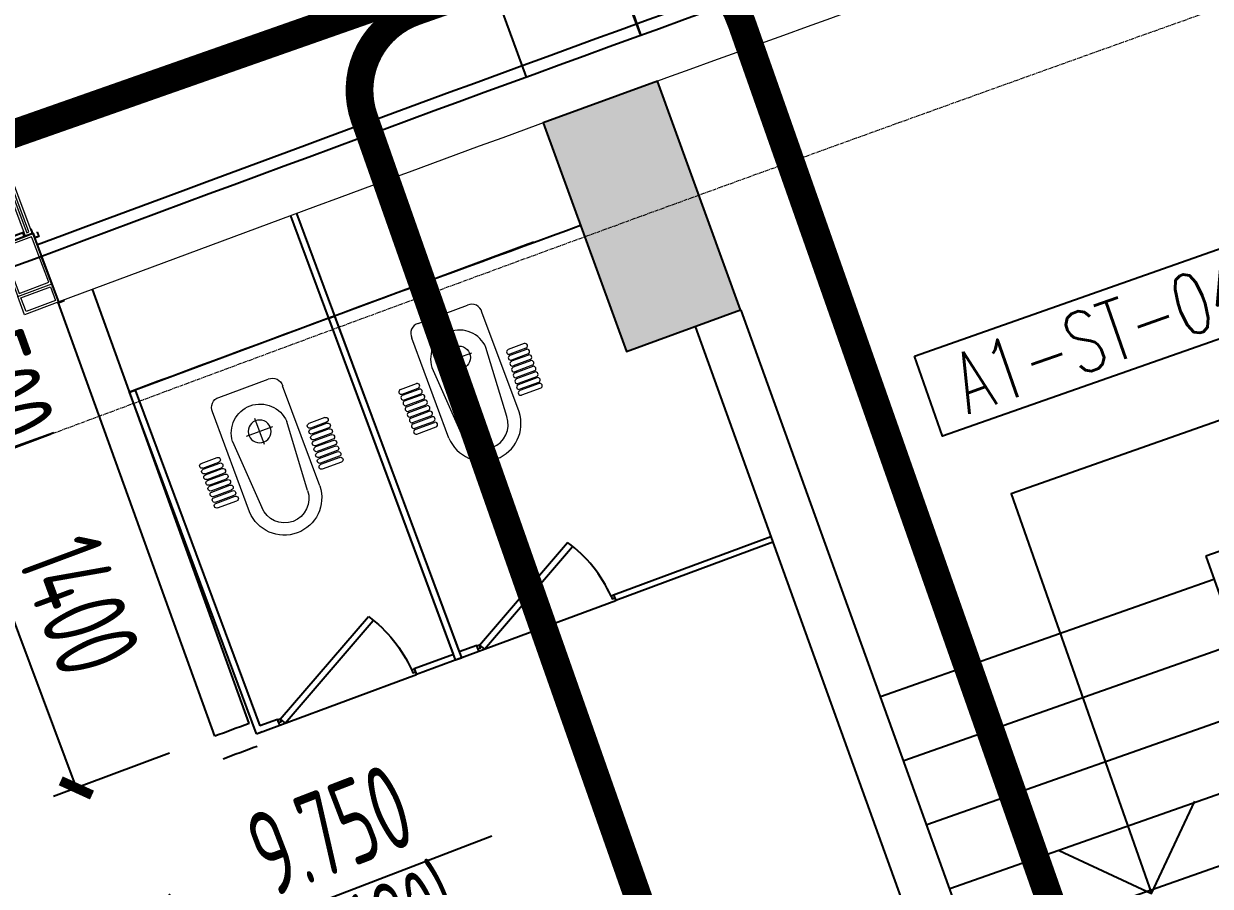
# Model space of a CAD drawing. Header units: millimetres. Extents: x 0 to 12110233, y -6694180 to 0.
# Drawn here: x 11667612 to 11672494, y -6399431 to -6395881 of the extents above; entities that cross this region are included whole.
import ezdxf
from ezdxf.enums import TextEntityAlignment as Align

# ---------------------------------------------------------------- set-up
doc = ezdxf.new("R2010")
doc.units = ezdxf.units.MM
doc.header["$LTSCALE"] = 10
for name, pattern in [('A1-RG-AXIS-3~4F$0$CENTER', [50.8, 31.75, -6.35, 6.35, -6.35]), ('A1-RI-F3$0$B1-WC-B1$0$AUDIT_I_130807214254-2', [0]), ('A1-RI-F3$0$DASHED', [0.75, 0.5, -0.25])]:
    doc.linetypes.add(name, pattern=pattern)
for name, color, linetype in [('A1-RD-3F$0$A-louban', 5, 'Continuous'), ('A1-RD-3F$0$外保温', 41, 'Continuous'), ('A1-RG-AXIS-3~4F$0$A-COLU-HATH', 8, 'Continuous'), ('A1-RG-AXIS-3~4F$0$A-COLUMN', 7, 'Continuous'), ('A1-RG-AXIS-3~4F$0$A2-RG-AXIS-150$0$A-DIMS-100', 1, 'Continuous'), ('A1-RI-F3$0$$1$A-SYMB-NUMB-T', 4, 'Continuous'), ('A1-RI-F3$0$$3$A-SYMB', 4, 'Continuous'), ('A1-RI-F3$0$A-DIMS-1：100', 1, 'Continuous'), ('A1-RI-F3$0$A-FIXT', 55, 'Continuous'), ('A1-RI-F3$0$A-SYMB', 4, 'Continuous'), ('A1-RI-F3$0$A-TEXT1', 4, 'Continuous'), ('A1-RI-F3$0$A-WALL', 7, 'Continuous'), ('A1-RI-F3$0$A1-RI-BF$0$A-STRS', 50, 'Continuous'), ('A1-RI-F3$0$A1-RI-BF$0$A-STRS-HRAL', 3, 'Continuous'), ('A1-RI-F3$0$A1-RI-BF$0$A-SYMB-STRS', 1, 'Continuous'), ('A1-RI-F3$0$B1-WC-B1$0$B1-WC-FIXT', 55, 'A1-RI-F3$0$B1-WC-B1$0$AUDIT_I_130807214254-2')]:
    doc.layers.add(name, color=color, linetype=linetype)
for name, color, linetype, lineweight in [('A1-RD-3F$0$A-WALL', 7, 'Continuous', 9), ('A1-RD-3F$0$A-WIND-1', 140, 'Continuous', 9), ('A1-RD-3F$0$A-WIND-SILL', 2, 'Continuous', 9), ('A1-RG-AXIS-3~4F$0$A-GRID', 1, 'A1-RG-AXIS-3~4F$0$CENTER', 9)]:
    doc.layers.add(name, color=color, linetype=linetype, lineweight=lineweight)
doc.styles.add('A1-RG-AXIS-3~4F$0$A2-RG-AXIS-150$0$XD2008', font='romans.shx', dxfattribs={"width": 0.7})
doc.styles.add('A1-RI-F3$0$$1$ECADI-TXT', font='simplex.shx', dxfattribs={"bigfont": 'hztxt.shx'})
doc.styles.add('A1-RI-F3$0$ECADI', font='gbeitc.shx', dxfattribs={"width": 0.7, "bigfont": 'gbcbig.shx'})
doc.styles.add('A1-RI-F3$0$XD2008', font='xd-hzs.shx', dxfattribs={"width": 0.7, "bigfont": 'xd-hztxt.shx'})
doc.dimstyles.new('A1-RG-AXIS-3~4F$0$A2-RG-AXIS-150$0$XD100', dxfattribs={"dimscale": 100, "dimtxt": 5.5, "dimasz": 1.5, "dimexe": 1, "dimexo": 2, "dimgap": 0.5, "dimtad": 1, "dimdec": 0, "dimdsep": 46, "dimtxsty": 'A1-RG-AXIS-3~4F$0$A2-RG-AXIS-150$0$XD2008', "dimblk": 'A1-RG-AXIS-3~4F$0$A2-RG-AXIS-150$0$_ArchTick', "dimcen": 2.5, "dimclrt": 4, "dimaunit": 1, "dimadec": 3, "dimazin": 0, "dimtfac": 1, "dimtdec": 0, "dimtix": 1, "dimtmove": 0, "dimatfit": 3, "dimfxl": 0, "dimtolj": 1, "dimtzin": 0, "dimarcsym": 0})
doc.dimstyles.new('A1-RI-F3$0$XD100$0', dxfattribs={"dimscale": 100, "dimtxt": 3.5, "dimasz": 2, "dimexe": 1, "dimexo": 2, "dimgap": 1, "dimtad": 1, "dimdec": 0, "dimdsep": 46, "dimtxsty": 'A1-RI-F3$0$XD2008', "dimblk1": 'A1-RI-F3$0$_ArchTick', "dimblk2": 'A1-RI-F3$0$_ArchTick', "dimsah": 1, "dimcen": 2.5, "dimclrd": 1, "dimclre": 1, "dimclrt": 4, "dimaunit": 1, "dimadec": 0, "dimazin": 0, "dimtfac": 1, "dimtdec": 0, "dimtix": 1, "dimtmove": 2, "dimatfit": 3, "dimfxl": 0, "dimtolj": 1, "dimtzin": 0, "dimarcsym": 0})

# ---------------------------------------------------------------- blocks, each defined once
blk = doc.blocks.new('A1-RD-3F$0$A$C1B714AB4')
at = {"layer": 'A1-RD-3F$0$A-WALL', "linetype": 'ByBlock'}
blk.add_lwpolyline([(1811.1, 792), (167.1, 792), (167.1, 782), (1801.1, 782), (1801.1, 318), (1811.1, 318)], close=True, dxfattribs=at)
at = {"layer": 'A1-RD-3F$0$A-WIND-1', "ltscale": 0.25}
blk.add_lwpolyline([(1821.1, 802), (157.1, 802), (157.1, 772), (1791.1, 772), (1791.1, 308), (1821.1, 308)], close=True, dxfattribs=at)
at = {"layer": 'A1-RD-3F$0$A-WIND-SILL', "color": 2, "linetype": 'ByBlock'}
for p, q in [((1827.1, 305), (1824.1, 305)), ((1841.1, 305), (1844.1, 305)), ((1824.1, 285), (1844.1, 285)), ((0, 0), (0, 5)), ((1848.1, 0), (1848.1, 5))]:
    blk.add_line(p, q, dxfattribs=at)
for points in [[(24.1, 725), (104.1, 725), (104.1, 805), (24.1, 805)], [(34.1, 735), (94.1, 735), (94.1, 795), (34.1, 795)], [(154.1, 805), (174.1, 805), (174.1, 802), (157.1, 802), (157.1, 772), (174.1, 772), (174.1, 769), (154.1, 769)], [(154.1, 745), (154.1, 725), (104.1, 725), (104.1, 745)], [(151.1, 742), (151.1, 728), (107.1, 728), (107.1, 742)], [(154.1, 769), (174.1, 769), (174.1, 725), (154.1, 725)], [(157.1, 766), (171.1, 766), (171.1, 728), (157.1, 728)], [(174.1, 725), (154.1, 725), (104.1, 725), (24.1, 725), (24.1, 305), (24.1, 305), (24.1, 285), (24.1, 85), (174.1, 85)], [(164.1, 715), (154.1, 715), (104.1, 715), (34.1, 715), (34.1, 305), (34.1, 285), (34.1, 95), (164.1, 95)], [(4.1, 285), (4.1, 305), (7.1, 305), (7.1, 288), (21.1, 288), (21.1, 305), (24.1, 305), (24.1, 285)], [(1788.1, 305), (1788.1, 325), (1674.1, 325), (1674.1, 305)], [(1824.1, 285), (1824.1, 285), (1824.1, 305), (1674.1, 305), (1674.1, 85), (1824.1, 85)], [(1785.1, 308), (1785.1, 322), (1677.1, 322), (1677.1, 308)], [(1824.1, 305), (1824.1, 325), (1821.1, 325), (1821.1, 308), (1791.1, 308), (1791.1, 325), (1788.1, 325), (1788.1, 305)], [(24.1, 5), (174.1, 5), (174.1, 85), (24.1, 85)], [(34.1, 15), (164.1, 15), (164.1, 75), (34.1, 75)], [(1824.1, 5), (1674.1, 5), (1674.1, 85), (1824.1, 85)], [(1814.1, 15), (1684.1, 15), (1684.1, 75), (1814.1, 75)]]:
    blk.add_lwpolyline(points, close=True, dxfattribs=at)
for points in [[(1814.1, 285), (1814.1, 295), (1684.1, 295), (1684.1, 95), (1814.1, 95), (1814.1, 285)], [(1824.1, 305), (1824.1, 285)], [(1841.1, 305), (1841.1, 288), (1827.1, 288), (1827.1, 305)], [(1844.1, 305), (1844.1, 285)], [(24.1, 5), (0, 5)], [(29.6, 5), (29.6, 0.1), (0, 0)], [(1818.5, 5), (1818.5, 0.1), (1848.1, 0)], [(1824.1, 5), (1848.1, 5)]]:
    blk.add_lwpolyline(points, dxfattribs=at)
blk = doc.blocks.new('A1-RD-3F')
at = {"linetype": 'ByBlock'}
for q in [(11667650.4, -6396744.6), (11667685.7, -6396838.2)]:
    blk.add_line((11667756.2, -6397025.4), q, dxfattribs=at)
at = {"layer": 'A1-RD-3F$0$A-louban'}
blk.add_lwpolyline([(11678467.4, -6407718.7), (11677504.8, -6404983.1), (11677693.2, -6404916.9), (11675012.6, -6397286.1), (11674624.5, -6396784.7), (11674435.7, -6396850.4), (11674130.8, -6395982.5), (11674508, -6395850), (11674047.5, -6394539, 0.005526), (11667450.7, -6396925.8), (11667326.1, -6396598.7, 0.002552), (11666111.5, -6397056.2), (11666235.8, -6397383.3, 0.003683), (11661852, -6399082.3)], format="xyb", dxfattribs=at)
at = {"layer": 'A1-RD-3F$0$A-WALL', "linetype": 'ByBlock'}
for radius, start, end in [(317391, 109.257348, 110.478508), (317191, 109.293412, 110.478406)]:
    blk.add_arc((11778726.8, -6694171.2), radius, start, end, dxfattribs=at)
at = {"layer": 'A1-RD-3F$0$外保温'}
blk.add_arc((11778726.8, -6694171.2), 317441, 109.248339, 110.478406, dxfattribs=at)
at = {"layer": 'A1-RD-3F$0$A-WIND-SILL', "linetype": 'ByBlock', "rotation": 20.64060790075575}
blk.add_blockref('A1-RD-3F$0$A$C1B714AB4', (11666051, -6397673.1), dxfattribs=at)
blk = doc.blocks.new('A1-RI-F3$0$_ArchTick')
at = {"color": 0, "linetype": 'ByBlock', "const_width": 0.4}
blk.add_lwpolyline([(-0.5, -0.5), (0.5, 0.5)], dxfattribs=at)
blk = doc.blocks.new('*D88')
at = {"layer": 'A1-RI-F3$0$A-DIMS-1：100', "color": 1, "linetype": 'ByBlock', "lineweight": -2}
for p, q in [((11667721.3, -6397571.9), (11667245.1, -6397749.7)), ((11667828.7, -6399026.2), (11667338.8, -6397714.7)), ((11668211.2, -6398883.4), (11667735, -6399061.2))]:
    blk.add_line(p, q, dxfattribs=at)
at = {"layer": 'A1-RI-F3$0$A-DIMS-1：100', "color": 1, "linetype": 'ByBlock', "lineweight": -2, "xscale": 100, "yscale": 100, "zscale": 100}
for p, rotation in [((11667338.8, -6397714.7), 110.4831164398264), ((11667828.7, -6399026.2), 290.4831164398265)]:
    blk.add_blockref('A1-RI-F3$0$_ArchTick', p, dxfattribs=dict(at, rotation=rotation))
at = {"layer": 'A1-RI-F3$0$A-DIMS-1：100', "color": 4, "linetype": 'ByBlock', "insert": (11667841.4, -6398274.3), "char_height": 350, "attachment_point": 5, "rotation": 290.4831, "style": 'A1-RI-F3$0$XD2008'}
blk.add_mtext('\\A1;1400', dxfattribs=at)
blk = doc.blocks.new('*D45')
at = {"layer": 'A1-RI-F3$0$A-DIMS-1：100', "color": 1, "linetype": 'ByBlock', "lineweight": -2}
for p, q in [((11667565.9, -6397094), (11667072.9, -6397271.8)), ((11667167, -6397237.9), (11667133, -6397143.8)), ((11667336.5, -6397708), (11667167, -6397237.9)), ((11667735.4, -6397564.2), (11667242.5, -6397742)), ((11667336.5, -6397708), (11667370.4, -6397802.1))]:
    blk.add_line(p, q, dxfattribs=at)
at = {"layer": 'A1-RI-F3$0$A-DIMS-1：100', "color": 1, "linetype": 'ByBlock', "lineweight": -2, "xscale": 100, "yscale": 100, "zscale": 100}
for p, rotation in [((11667167, -6397237.9), 289.8307172949164), ((11667336.5, -6397708), 109.8307172949163)]:
    blk.add_blockref('A1-RI-F3$0$_ArchTick', p, dxfattribs=dict(at, rotation=rotation))
at = {"layer": 'A1-RI-F3$0$A-DIMS-1：100', "color": 4, "linetype": 'ByBlock', "insert": (11667510.4, -6397379.7), "char_height": 350, "attachment_point": 5, "rotation": 289.8307, "style": 'A1-RI-F3$0$XD2008'}
blk.add_mtext('\\A1;500', dxfattribs=at)
blk = doc.blocks.new('A1-RI-F3$0$$1$ECADI-TAG-CODE')
at = {"layer": 'A1-RI-F3$0$$1$A-SYMB-NUMB-T', "color": 1}
blk.add_lwpolyline([(0, 3.5), (15, 3.5), (15, 0), (0, 0)], close=True, dxfattribs=at)
at = {"layer": 'A1-RI-F3$0$$1$A-SYMB-NUMB-T', "style": 'A1-RI-F3$0$$1$ECADI-TXT', "width": 0.7}
blk.add_attdef('CODE', text='', height=2.5, dxfattribs=at).set_placement((7.5, 1.75), align=Align.MIDDLE_CENTER)
blk = doc.blocks.new('A1-RI-F3$0$st-04-3f')
at = {"layer": 'A1-RI-F3$0$A1-RI-BF$0$A-STRS', "linetype": 'Continuous', "ltscale": 0.5}
for points in [[(12275761, 7168174.3), (12274306.6, 7168162.5)], [(12275761, 7167894.3), (12274307.8, 7167882.5)], [(12275761, 7167614.3), (12274309.1, 7167602.5)], [(12275761, 7167334.3), (12274310.3, 7167322.5)], [(12275761, 7167054.3), (12274311.6, 7167042.5)]]:
    blk.add_lwpolyline(points, dxfattribs=at)
at = {"layer": 'A1-RI-F3$0$A1-RI-BF$0$A-STRS-HRAL', "ltscale": 50}
for p, q in [((12274006.4, 7168260), (12274306.4, 7168262.5)), ((12274306.4, 7168262.5), (12274328.4, 7164141.8))]:
    blk.add_line(p, q, dxfattribs=at)
at = {"layer": 'A1-RI-F3$0$A1-RI-BF$0$A-SYMB-STRS', "ltscale": 50}
for points in [[(12273307, 7164234.2), (12273271.3, 7168762.1), (12274971.5, 7168776.1), (12274988.1, 7167033.2)], [(12275285.2, 7167329.2), (12274988.1, 7167033.2), (12274691.8, 7167330.6)]]:
    blk.add_lwpolyline(points, dxfattribs=at)
blk = doc.blocks.new('*D372')
at = {"layer": 'A1-RI-F3$0$A-DIMS-1：100', "color": 1, "linetype": 'ByBlock', "lineweight": -2}
for p, q in [((11673535.3, -6394740.2), (11673325.2, -6394142.1)), ((11669975.8, -6395424.8), (11673358.4, -6394236.5)), ((11670152.8, -6395928.5), (11669942.7, -6395330.5))]:
    blk.add_line(p, q, dxfattribs=at)
at = {"layer": 'A1-RI-F3$0$A-DIMS-1：100', "color": 1, "linetype": 'ByBlock', "lineweight": -2, "xscale": 100, "yscale": 100, "zscale": 100}
for p, rotation in [((11673358.4, -6394236.5), 19.35703132826223), ((11669975.8, -6395424.8), 199.3570313282622)]:
    blk.add_blockref('A1-RI-F3$0$_ArchTick', p, dxfattribs=dict(at, rotation=rotation))
at = {"layer": 'A1-RI-F3$0$A-DIMS-1：100', "color": 4, "linetype": 'ByBlock', "insert": (11671576, -6394571.2), "char_height": 350, "attachment_point": 5, "rotation": 19.357, "style": 'A1-RI-F3$0$XD2008'}
blk.add_mtext('\\A1;3585', dxfattribs=at)
blk = doc.blocks.new('*D373')
at = {"layer": 'A1-RI-F3$0$A-DIMS-1：100', "color": 1, "linetype": 'ByBlock', "lineweight": -2}
for p, q in [((11670150.6, -6395929.3), (11669933.5, -6395333.8)), ((11669967.8, -6395427.8), (11670061.7, -6395393.5)), ((11669967.8, -6395427.8), (11669498, -6395599)), ((11669680.8, -6396100.5), (11669463.8, -6395505)), ((11669498, -6395599), (11669404.1, -6395633.2))]:
    blk.add_line(p, q, dxfattribs=at)
at = {"layer": 'A1-RI-F3$0$A-DIMS-1：100', "color": 1, "linetype": 'ByBlock', "lineweight": -2, "xscale": 100, "yscale": 100, "zscale": 100}
for p, rotation in [((11669967.8, -6395427.8), 200.0276379659618), ((11669498, -6395599), 20.02763796596176)]:
    blk.add_blockref('A1-RI-F3$0$_ArchTick', p, dxfattribs=dict(at, rotation=rotation))
at = {"layer": 'A1-RI-F3$0$A-DIMS-1：100', "color": 4, "linetype": 'ByBlock', "insert": (11669638.7, -6395255), "char_height": 350, "attachment_point": 5, "rotation": 20.0276, "style": 'A1-RI-F3$0$XD2008'}
blk.add_mtext('\\A1;500', dxfattribs=at)
blk = doc.blocks.new('A1-RG-AXIS-3~4F$0$A2-RG-AXIS-150$0$_ArchTick')
at = {"color": 0, "linetype": 'ByBlock', "const_width": 0.4}
blk.add_lwpolyline([(-0.5, -0.5), (0.5, 0.5)], dxfattribs=at)
blk = doc.blocks.new('*D711')
at = {"layer": 'A1-RG-AXIS-3~4F$0$A2-RG-AXIS-150$0$A-DIMS-100', "color": 0, "lineweight": -2, "ltscale": 3}
for p, q in [((11670910, -6387267.3), (11670915.9, -6387284)), ((11580897.2, -6435951), (11580908, -6435965))]:
    blk.add_line(p, q, dxfattribs=at)
blk.add_arc((11778731.9, -6694178.6), 325182.4, 109.357031, 127.456634, dxfattribs=at)
at = {"layer": 'A1-RG-AXIS-3~4F$0$A2-RG-AXIS-150$0$A-DIMS-100', "color": 0, "lineweight": -2, "ltscale": 3, "xscale": 150, "yscale": 150, "zscale": 150}
for p, rotation in [((11670949, -6387378.3), 19.35703132825471), ((11580968.8, -6436044.4), 217.4566338573137)]:
    blk.add_blockref('A1-RG-AXIS-3~4F$0$A2-RG-AXIS-150$0$_ArchTick', p, dxfattribs=dict(at, rotation=rotation))
at = {"layer": 'A1-RG-AXIS-3~4F$0$A2-RG-AXIS-150$0$A-DIMS-100', "color": 4, "ltscale": 3, "insert": (11623903.2, -6407910.6), "char_height": 375, "attachment_point": 5, "rotation": 28.4068, "style": 'A1-RG-AXIS-3~4F$0$A2-RG-AXIS-150$0$XD2008'}
blk.add_mtext('\\A1;18°5\'59"', dxfattribs=at)
blk = doc.blocks.new('A1-RG-AXIS-3~4F$0$colu')
at = {"layer": 'A1-RG-AXIS-3~4F$0$A-COLU-HATH', "linetype": 'ByBlock'}
h = blk.add_hatch(color=256, dxfattribs=at)
h.paths.add_polyline_path([(11645506.5, -6407137.9), (11645842, -6407864.2), (11645388.1, -6408073.9), (11645052.6, -6407347.6)])
h.paths.add_polyline_path([(11672567.5, -6404094.9), (11672841.4, -6404846.5), (11673311.2, -6404675.2), (11673037.2, -6403923.6)])
h.paths.add_polyline_path([(11669749.3, -6396288.4), (11670092.2, -6397229.1), (11670561.8, -6397057.7), (11670219.1, -6396117.2)])
h.paths.add_polyline_path([(11648218.5, -6414201.1), (11648554, -6414927.4), (11649007.9, -6414717.7), (11648672.4, -6413991.5)])
h.paths.add_polyline_path([(11630302.3, -6423284.6), (11630692.9, -6423982.7), (11631129.2, -6423738.6), (11630738.6, -6423040.4)])
h.paths.add_polyline_path([(11626248.1, -6416039.2), (11626638.7, -6416737.4), (11627075.1, -6416493.2), (11626684.4, -6415795.1)])
h.paths.add_polyline_path([(11604911.2, -6438703.6), (11605416.6, -6439448.3), (11605995.8, -6439055.2), (11605490.4, -6438310.5)])
h.paths.add_polyline_path([(11612318.5, -6433817.9), (11612802.4, -6434576.8), (11613392.6, -6434200.5), (11612908.8, -6433441.6)])
h.paths.add_polyline_path([(11678236.4, -6409177.5), (11678567.9, -6410121), (11679228.3, -6409889), (11678896.8, -6408945.5)])
h.paths.add_polyline_path([(11591264.2, -6433838.8), (11591158.5, -6433556.8), (11590222.1, -6433907.7), (11590399.9, -6434382.1)])
h.paths.add_polyline_path([(11582705.6, -6437301.3), (11582516, -6436795.2), (11581579.6, -6437146.1), (11581699.7, -6437471)])
h.paths.add_polyline_path([(11606394.6, -6455923.8), (11606921.2, -6456653.6), (11607488.9, -6456244), (11606962.3, -6455514.2)])
h.paths.add_polyline_path([(11613306.9, -6451073.5), (11613812.4, -6451818.2), (11614391.5, -6451425.1), (11613886.1, -6450680.4)])
h.paths.add_polyline_path([(11620355.7, -6446423.7), (11620839.5, -6447182.6), (11621429.7, -6446806.3), (11620945.9, -6446047.4)])
h.paths.add_polyline_path([(11627535, -6441978.3), (11627996.9, -6442750.7), (11628597.7, -6442391.5), (11628135.8, -6441619.1)])
h.paths.add_polyline_path([(11634839, -6437740.8), (11635278.5, -6438526.2), (11635889.4, -6438184.4), (11635449.9, -6437399)])
h.paths.add_polyline_path([(11642261.7, -6433714.8), (11642678.5, -6434512.5), (11643298.9, -6434188.4), (11642882.2, -6433390.7)])
h.paths.add_polyline_path([(11657438.5, -6426310.3), (11657808.8, -6427130.6), (11658446.8, -6426842.6), (11658076.5, -6426022.3)])
h.paths.add_polyline_path([(11665180.1, -6422937.9), (11665526.7, -6423768.5), (11666172.7, -6423499), (11665826.1, -6422668.4)])
h.paths.add_polyline_path([(11673015.3, -6419789.2), (11673337.9, -6420629.5), (11673991.4, -6420378.6), (11673668.8, -6419538.4)])
h.paths.add_polyline_path([(11675949.4, -6402667.6), (11676280.8, -6403611.1), (11676941.3, -6403379), (11676609.8, -6402435.6)])
h.paths.add_polyline_path([(11632162.7, -6412872.3), (11631542.2, -6413196.4), (11632283.1, -6414614.6), (11632903.5, -6414290.4)])
h.paths.add_polyline_path([(11648552.6, -6404922.5), (11647914.6, -6405210.5), (11648572.8, -6406668.9), (11649210.9, -6406380.9)])
h.paths.add_polyline_path([(11590471.6, -6449023.6), (11591079.8, -6449817.4), (11591635.4, -6449391.7), (11591027.3, -6448597.9)])
h.paths.add_polyline_path([(11601625.9, -6449314.5), (11602152.5, -6450044.4), (11602720.2, -6449634.8), (11602193.6, -6448905)])
h.paths.add_polyline_path([(11597647.1, -6443800.1), (11598173.7, -6444529.9), (11598741.4, -6444120.4), (11598214.8, -6443390.5)])
h.paths.add_polyline_path([(11600306.1, -6431918.8), (11600811.6, -6432663.5), (11601390.7, -6432270.4), (11600885.3, -6431525.7)])
h.paths.add_polyline_path([(11615974.2, -6439551.7), (11616458.1, -6440310.5), (11617048.3, -6439934.2), (11616564.5, -6439175.3)])
h.paths.add_polyline_path([(11615655.2, -6422108.9), (11616117.1, -6422881.3), (11616717.9, -6422522.1), (11616256, -6421749.7)])
h.paths.add_polyline_path([(11619863.2, -6429146.9), (11620325, -6429919.3), (11620925.8, -6429560.1), (11620464, -6428787.6)])
h.paths.add_polyline_path([(11630859.3, -6430628.5), (11631298.8, -6431413.9), (11631909.7, -6431072.1), (11631470.2, -6430286.7)])
h.paths.add_polyline_path([(11627538.8, -6424694.4), (11627978.3, -6425479.8), (11628589.1, -6425138), (11628149.7, -6424352.6)])
h.paths.add_polyline_path([(11638487.9, -6426491.2), (11638904.6, -6427288.9), (11639525, -6426964.7), (11639108.3, -6426167.1)])
h.paths.add_polyline_path([(11646232.1, -6422574.6), (11646625.7, -6423383.9), (11647255.2, -6423077.7), (11646861.6, -6422268.4)])
h.paths.add_polyline_path([(11654085.6, -6418882), (11654455.8, -6419702.3), (11655093.8, -6419414.3), (11654723.6, -6418594)])
h.paths.add_polyline_path([(11659423.4, -6409140.7), (11659769.9, -6409971.3), (11660416, -6409701.8), (11660069.4, -6408871.2)])
h.paths.add_polyline_path([(11662041.8, -6415416.4), (11662388.4, -6416247), (11663034.4, -6415977.4), (11662687.8, -6415146.8)])
h.paths.add_polyline_path([(11670094.3, -6412180.7), (11670416.9, -6413020.9), (11671070.4, -6412770), (11670747.8, -6411929.8)])
edge = h.paths.add_edge_path()
edge.add_arc((11595249.5, -6454684.4), 425, 0, 360)
h.paths.add_polyline_path([(11585545.5, -6442593.7), (11586153.7, -6443387.5), (11586709.3, -6442961.8), (11586101.2, -6442168)])
h.paths.add_polyline_path([(11592849.2, -6437150.3), (11593375.8, -6437880.2), (11593943.4, -6437470.6), (11593416.8, -6436740.7)])
h.paths.add_polyline_path([(11608730, -6444330.1), (11609235.4, -6445074.8), (11609814.6, -6444681.6), (11609309.2, -6443937)])
h.paths.add_polyline_path([(11607910.2, -6426903.7), (11608394.1, -6427662.5), (11608984.3, -6427286.2), (11608500.5, -6426527.3)])
h.paths.add_polyline_path([(11623352.7, -6434983.2), (11623814.5, -6435755.7), (11624415.3, -6435396.5), (11623953.5, -6434624)])
h.paths.add_polyline_path([(11623534.7, -6417538.5), (11623974.1, -6418323.9), (11624585, -6417982.1), (11624145.5, -6417196.7)])
h.paths.add_polyline_path([(11635339.1, -6420464.1), (11635755.9, -6421261.8), (11636376.3, -6420937.7), (11635959.6, -6420140)])
h.paths.add_polyline_path([(11643257.7, -6416459.6), (11643651.4, -6417268.9), (11644280.8, -6416962.8), (11643887.2, -6416153.4)])
h.paths.add_polyline_path([(11651288, -6412684.1), (11651658.2, -6413504.4), (11652296.3, -6413216.4), (11651926, -6412396.1)])
h.paths.add_polyline_path([(11656265.8, -6401573.1), (11656650.9, -6402495.9), (11657296.9, -6402226.4), (11656911.8, -6401303.5)])
h.paths.add_polyline_path([(11664718.2, -6398177.2), (11665076.6, -6399110.8), (11665730.1, -6398859.9), (11665371.7, -6397926.3)])
h.paths.add_polyline_path([(11667657.1, -6405832.5), (11667979.7, -6406672.7), (11668633.2, -6406421.8), (11668310.6, -6405581.6)])
h.paths.add_polyline_path([(11673264.6, -6395025.5), (11673596.1, -6395968.9), (11674256.5, -6395736.9), (11673925, -6394793.5)])
edge = h.paths.add_edge_path()
edge.add_arc((11681417.1, -6417175.4), 425, 0, 360)
edge = h.paths.add_edge_path()
edge.add_arc((11600175.9, -6461114.9), 425, 0, 360)
edge = h.paths.add_edge_path()
edge.add_arc((11640554, -6410100.5), 425, 0, 360)
at = {"layer": 'A1-RG-AXIS-3~4F$0$A-COLUMN'}
blk.add_lwpolyline([(11669749.3, -6396288.4), (11670092.2, -6397229.1), (11670561.8, -6397057.7), (11670219.1, -6396117.2)], close=True, dxfattribs=at)
blk = doc.blocks.new('A1-RI-F3$0$B1-WC-B1$0$BI-W-dv')
at = {"layer": 'A1-RI-F3$0$B1-WC-B1$0$B1-WC-FIXT'}
for p, q in [((55463.6, 4750), (55438.2, 4750)), ((55438.2, 4750), (55438.2, 3250)), ((55438.2, 4750), (55463.6, 4750)), ((55463.6, 3275.4), (55463.6, 4750)), ((55463.6, 4750), (56312.8, 4750)), ((56338.2, 4750), (56312.8, 4750)), ((56312.8, 4750), (56312.8, 3275.4)), ((56338.2, 3250), (56338.2, 4750)), ((56211.7, 3250.1), (55724.8, 3520.1)), ((56224.8, 3272.8), (55737.9, 3542.8)), ((55635.7, 3275.4), (55463.6, 3275.4)), ((55635.7, 3275.4), (55635.7, 3250)), ((56224.8, 3272.8), (56211.7, 3250.1)), ((56235.7, 3275.4), (56312.8, 3275.4)), ((56235.7, 3250), (56235.7, 3275.4)), ((55438.2, 3250), (55635.7, 3250)), ((56338.2, 3250), (56235.7, 3250)), ((56338.2, 3250), (56312.8, 3250))]:
    blk.add_line(p, q, dxfattribs=at)
at = {"layer": 'A1-RI-F3$0$B1-WC-B1$0$B1-WC-FIXT', "lineweight": 13}
for p, q in [((56000.9, 4602), (55784, 4602)), ((55738.5, 4115.7), (55738.5, 4554.6)), ((56046.4, 4115.7), (56046.4, 4554.6)), ((55892.4, 4354.9), (55892.4, 4469.2)), ((55792.4, 4115.7), (55773.8, 4412)), ((55949.6, 4412), (55835.3, 4412)), ((56011.1, 4412), (55992.4, 4115.7)), ((55610.7, 4362), (55610.7, 4362)), ((55610.7, 4362), (55610.7, 4362)), ((55620.7, 4372), (55691.2, 4372)), ((55620.7, 4372), (55691.2, 4372)), ((55620.7, 4352), (55691.2, 4352)), ((55620.7, 4352), (55691.2, 4352)), ((55620.7, 4347), (55693.1, 4347)), ((55620.7, 4347), (55693.1, 4347)), ((55701.2, 4362), (55701.2, 4362)), ((55701.2, 4362), (55701.2, 4362)), ((56083.7, 4362), (56083.7, 4362)), ((56164.2, 4347), (56091.8, 4347)), ((56164.2, 4352), (56093.7, 4352)), ((56174.2, 4362), (56174.2, 4362)), ((55610.7, 4337), (55610.7, 4337)), ((55610.7, 4337), (55610.7, 4337)), ((55610.7, 4312), (55610.7, 4312)), ((55610.7, 4312), (55610.7, 4312)), ((55620.7, 4327), (55693.1, 4327)), ((55620.7, 4327), (55693.1, 4327)), ((55620.7, 4322), (55695.1, 4322)), ((55620.7, 4322), (55695.1, 4322)), ((55620.7, 4302), (55695.1, 4302)), ((55620.7, 4302), (55695.1, 4302)), ((55620.7, 4297), (55697, 4297)), ((55620.7, 4297), (55697, 4297)), ((55701.2, 4337), (55701.2, 4337)), ((55701.2, 4337), (55701.2, 4337)), ((55701.2, 4312), (55701.2, 4312)), ((55701.2, 4312), (55701.2, 4312)), ((55703.1, 4337), (55703.1, 4337)), ((55703.1, 4337), (55703.1, 4337)), ((55705.1, 4312), (55705.1, 4312)), ((55705.1, 4312), (55705.1, 4312)), ((56079.8, 4312), (56079.8, 4312)), ((56081.8, 4337), (56081.8, 4337)), ((56083.7, 4337), (56083.7, 4337)), ((56083.7, 4312), (56083.7, 4312)), ((56164.2, 4297), (56087.9, 4297)), ((56164.2, 4322), (56089.8, 4322)), ((56164.2, 4302), (56089.8, 4302)), ((56164.2, 4327), (56091.8, 4327)), ((56174.2, 4337), (56174.2, 4337)), ((56174.2, 4312), (56174.2, 4312)), ((55610.7, 4287), (55610.7, 4287)), ((55610.7, 4287), (55610.7, 4287)), ((55610.7, 4262), (55610.7, 4262)), ((55610.7, 4262), (55610.7, 4262)), ((55620.7, 4277), (55697, 4277)), ((55620.7, 4277), (55697, 4277)), ((55620.7, 4272), (55699, 4272)), ((55620.7, 4272), (55699, 4272)), ((55620.7, 4252), (55699, 4252)), ((55620.7, 4252), (55699, 4252)), ((55707, 4287), (55707, 4287)), ((55707, 4287), (55707, 4287)), ((55709, 4262), (55709, 4262)), ((55709, 4262), (55709, 4262)), ((56076, 4262), (56076, 4262)), ((56077.9, 4287), (56077.9, 4287)), ((56164.2, 4272), (56086, 4272)), ((56164.2, 4252), (56086, 4252)), ((56164.2, 4277), (56087.9, 4277)), ((56174.2, 4287), (56174.2, 4287)), ((56174.2, 4262), (56174.2, 4262)), ((55610.7, 4237), (55610.7, 4237)), ((55610.7, 4237), (55610.7, 4237)), ((55610.7, 4212), (55610.7, 4212)), ((55610.7, 4212), (55610.7, 4212)), ((55620.7, 4247), (55700.9, 4247)), ((55620.7, 4247), (55700.9, 4247)), ((55620.7, 4227), (55700.9, 4227)), ((55620.7, 4227), (55700.9, 4227)), ((55620.7, 4222), (55702.9, 4222)), ((55620.7, 4222), (55702.9, 4222)), ((55620.7, 4202), (55702.9, 4202)), ((55620.7, 4202), (55702.9, 4202)), ((55710.9, 4237), (55710.9, 4237)), ((55710.9, 4237), (55710.9, 4237)), ((55712.9, 4212), (55712.9, 4212)), ((55712.9, 4212), (55712.9, 4212)), ((56072.1, 4212), (56072.1, 4212)), ((56074, 4237), (56074, 4237)), ((56164.2, 4222), (56082.1, 4222)), ((56164.2, 4202), (56082.1, 4202)), ((56164.2, 4247), (56084, 4247)), ((56164.2, 4227), (56084, 4227)), ((56174.2, 4237), (56174.2, 4237)), ((56174.2, 4212), (56174.2, 4212)), ((55610.7, 4187), (55610.7, 4187)), ((55610.7, 4187), (55610.7, 4187)), ((55620.7, 4197), (55704.8, 4197)), ((55620.7, 4197), (55704.8, 4197)), ((55620.7, 4177), (55704.8, 4177)), ((55620.7, 4177), (55704.8, 4177)), ((55714.8, 4187), (55714.8, 4187)), ((55714.8, 4187), (55714.8, 4187)), ((56070.1, 4187), (56070.1, 4187)), ((56164.2, 4197), (56080.1, 4197)), ((56164.2, 4177), (56080.1, 4177)), ((56174.2, 4187), (56174.2, 4187))]:
    blk.add_line(p, q, dxfattribs=at)
at = {"layer": 'A1-RI-F3$0$B1-WC-B1$0$B1-WC-FIXT', "color": 3}
blk.add_line((56235.7, 3250), (55635.7, 3250), dxfattribs=at)
at = {"layer": 'A1-RI-F3$0$B1-WC-B1$0$B1-WC-FIXT', "lineweight": 13}
blk.add_lwpolyline([(56164.2, 4372), (56093.7, 4372)], dxfattribs=at)
at = {"layer": 'A1-RI-F3$0$B1-WC-B1$0$B1-WC-FIXT'}
for points in [[(55635.7, 3272.8), (55647.7, 3272.8), (55647.7, 3261.3), (55635.7, 3261.3)], [(56235.5, 3261.3), (56224.8, 3261.3), (56224.8, 3272.8), (56235.5, 3272.8)]]:
    blk.add_lwpolyline(points, dxfattribs=at)
at = {"layer": 'A1-RI-F3$0$B1-WC-B1$0$B1-WC-FIXT', "lineweight": 13}
blk.add_circle((55892.4, 4412), 47.1, dxfattribs=at)
for centre, radius, start, end in [((55782.1, 4558.3), 43.8, 87.5873, 184.8549), ((56002.8, 4558.3), 43.8, 355.1451, 92.4127), ((55892.4, 4405.7), 118.8, 3.0487, 176.9513), ((55620.7, 4362), 10, 90, 180), ((55620.7, 4362), 10, 90, 180), ((55620.7, 4362), 10, 180, 270), ((55620.7, 4362), 10, 180, 270), ((55620.7, 4337), 10, 90, 180), ((55620.7, 4337), 10, 90, 180), ((55691.2, 4362), 10, 0, 90), ((55691.2, 4362), 10, 0, 90), ((55691.2, 4362), 10, 270, 0), ((55691.2, 4362), 10, 270, 0), ((55693.1, 4337), 10, 0, 90), ((55693.1, 4337), 10, 0, 90), ((56091.8, 4337), 10, 90, 180), ((56093.7, 4362), 10, 90, 180), ((56093.7, 4362), 10, 180, 270), ((56164.2, 4362), 10, 0, 90), ((56164.2, 4362), 10, 270, 0), ((56164.2, 4337), 10, 0, 90), ((55620.7, 4337), 10, 180, 270), ((55620.7, 4337), 10, 180, 270), ((55620.7, 4312), 10, 90, 180), ((55620.7, 4312), 10, 90, 180), ((55620.7, 4312), 10, 180, 270), ((55620.7, 4312), 10, 180, 270), ((55620.7, 4287), 10, 90, 180), ((55620.7, 4287), 10, 90, 180), ((55693.1, 4337), 10, 270, 0), ((55693.1, 4337), 10, 270, 0), ((55695.1, 4312), 10, 0, 90), ((55695.1, 4312), 10, 0, 90), ((55695.1, 4312), 10, 270, 0), ((55695.1, 4312), 10, 270, 0), ((55697, 4287), 10, 0, 90), ((55697, 4287), 10, 0, 90), ((56087.9, 4287), 10, 90, 180), ((56089.8, 4312), 10, 90, 180), ((56089.8, 4312), 10, 180, 270), ((56091.8, 4337), 10, 180, 270), ((56164.2, 4337), 10, 270, 0), ((56164.2, 4312), 10, 0, 90), ((56164.2, 4312), 10, 270, 0), ((56164.2, 4287), 10, 0, 90), ((55620.7, 4287), 10, 180, 270), ((55620.7, 4287), 10, 180, 270), ((55620.7, 4262), 10, 90, 180), ((55620.7, 4262), 10, 90, 180), ((55620.7, 4262), 10, 180, 270), ((55620.7, 4262), 10, 180, 270), ((55697, 4287), 10, 270, 0), ((55697, 4287), 10, 270, 0), ((55699, 4262), 10, 0, 90), ((55699, 4262), 10, 0, 90), ((55699, 4262), 10, 270, 0), ((55699, 4262), 10, 270, 0), ((56086, 4262), 10, 90, 180), ((56086, 4262), 10, 180, 270), ((56087.9, 4287), 10, 180, 270), ((56164.2, 4287), 10, 270, 0), ((56164.2, 4262), 10, 0, 90), ((56164.2, 4262), 10, 270, 0), ((55620.7, 4237), 10, 90, 180), ((55620.7, 4237), 10, 90, 180), ((55620.7, 4237), 10, 180, 270), ((55620.7, 4237), 10, 180, 270), ((55620.7, 4212), 10, 90, 180), ((55620.7, 4212), 10, 90, 180), ((55620.7, 4212), 10, 180, 270), ((55620.7, 4212), 10, 180, 270), ((55700.9, 4237), 10, 0, 90), ((55700.9, 4237), 10, 0, 90), ((55700.9, 4237), 10, 270, 0), ((55700.9, 4237), 10, 270, 0), ((55702.9, 4212), 10, 0, 90), ((55702.9, 4212), 10, 0, 90), ((55702.9, 4212), 10, 270, 0), ((55702.9, 4212), 10, 270, 0), ((56082.1, 4212), 10, 90, 180), ((56082.1, 4212), 10, 180, 270), ((56084, 4237), 10, 90, 180), ((56084, 4237), 10, 180, 270), ((56164.2, 4237), 10, 0, 90), ((56164.2, 4237), 10, 270, 0), ((56164.2, 4212), 10, 0, 90), ((56164.2, 4212), 10, 270, 0), ((55620.7, 4187), 10, 90, 180), ((55620.7, 4187), 10, 90, 180), ((55620.7, 4187), 10, 180, 270), ((55620.7, 4187), 10, 180, 270), ((55704.8, 4187), 10, 0, 90), ((55704.8, 4187), 10, 0, 90), ((55704.8, 4187), 10, 270, 0), ((55704.8, 4187), 10, 270, 0), ((56080.1, 4187), 10, 90, 180), ((56080.1, 4187), 10, 180, 270), ((56164.2, 4187), 10, 0, 90), ((56164.2, 4187), 10, 270, 0), ((55892.4, 4121), 154, 181.9788, 358.0212), ((55892.4, 4117.1), 100, 180.775, 359.225)]:
    blk.add_arc(centre, radius, start, end, dxfattribs=at)
at = {"layer": 'A1-RI-F3$0$B1-WC-B1$0$B1-WC-FIXT'}
blk.add_arc((56206.2, 3236), 559.9, 146.769, 176.2281, dxfattribs=at)
blk = doc.blocks.new('A1-RI-F3$0$ECADI-TAG-HGHT（国标）')
at = {"color": 1}
blk.add_line((-2.121, 2.121), (11.768, 2.121), dxfattribs=at)
at = {"color": 1, "const_width": 0.5}
blk.add_lwpolyline([(-2.121, 2.121), (0, 0), (2.121, 2.121)], dxfattribs=at)
at = {"color": 1}
blk.add_point((-1.481, 4.6), dxfattribs=at)
at = {"style": 'A1-RI-F3$0$XD2008', "width": 0.7}
blk.add_attdef('FL', text='', height=3, dxfattribs=at).set_placement((-2.689, 2.967), align=Align.RIGHT)
for tag, p in [('F.F.L.', (2.284, 2.967)), ('T.O.S.', (2.284, -1.104))]:
    blk.add_attdef(tag, p, '', height=3, dxfattribs=at)
blk = doc.blocks.new('A1-RG-AXIS-3~4F')
at = {"layer": 'A1-RG-AXIS-3~4F$0$A-GRID', "linetype": 'A1-RG-AXIS-3~4F$0$CENTER', "ltscale": 0.05}
blk.add_lwpolyline([(11682866.1, -6392336.6, 0.10373), (11569674.9, -6456283.6, 0.10373)], format="xyb", dxfattribs=at)
at = {"layer": 'A1-RG-AXIS-3~4F$0$A-COLU-HATH', "linetype": 'ByBlock'}
blk.add_blockref('A1-RG-AXIS-3~4F$0$colu', (0, 0), dxfattribs=at)
at = {"layer": 'A1-RG-AXIS-3~4F$0$A2-RG-AXIS-150$0$A-DIMS-100', "ltscale": 3}
dim = blk.add_angular_dim_3p(base=(11639299.9, -6400406.2), center=(11778731.9, -6694178.6), p1=(11670976.3, -6387456), p2=(11581018.9, -6436109.7), dimstyle='A1-RG-AXIS-3~4F$0$A2-RG-AXIS-150$0$XD100', override={"dimtxt": 3.75, "dimadec": 4}, dxfattribs=at)
dim.commit()
dim.dimension.update_dxf_attribs({"geometry": '*D711', "text_midpoint": (11623903.2, -6407910.6)})
blk = doc.blocks.new('A1-RI-F3')
at = {"layer": 'A1-RI-F3$0$A-FIXT', "linetype": 'ByBlock'}
blk.add_arc((11778726.8, -6694171.2), 316741, 110.094649, 110.452608, dxfattribs=at)
at = {"layer": 'A1-RI-F3$0$A-SYMB', "linetype": 'A1-RI-F3$0$DASHED'}
for points, const_width in [([(11674237.6, -6394432.7), (11677453.9, -6403587.6, -0.414214), (11677244, -6404024.8), (11672666.5, -6405632.9, -0.414214), (11672229.3, -6405423.1), (11669013, -6396268.2, -0.414214), (11669222.9, -6395831), (11673800.4, -6394222.8, -0.414214)], 114.3), ([(11670566.5, -6395879), (11673852.4, -6405232.2, -0.414214), (11673507, -6405951.7), (11665973.6, -6408598.2, -0.414214), (11665254.1, -6408252.8), (11661968.2, -6398899.6, -0.414214), (11662313.6, -6398180.1), (11669847, -6395533.6, -0.414214)], 116.6)]:
    blk.add_lwpolyline(points, format="xyb", close=True, dxfattribs=dict(at, const_width=const_width))
at = {"layer": 'A1-RI-F3$0$A-WALL', "linetype": 'ByBlock'}
for p, q in [((11668539.1, -6398760.9), (11667894.6, -6396973.7)), ((11668398.5, -6398813.4), (11667754, -6397026.2)), ((11670562.4, -6397059.2), (11673037.7, -6403925)), ((11670374.3, -6397127), (11671692.1, -6400782.2))]:
    blk.add_line(p, q, dxfattribs=at)
for radius, start, end in [(317359.3, 110.454482, 110.481565), (317259.3, 110.454679, 110.48177)]:
    blk.add_arc((11779444.4, -6696110.7), radius, start, end, dxfattribs=at)
at = {"layer": 'A1-RI-F3$0$B1-WC-B1$0$B1-WC-FIXT'}
for p, q in [((11669389.1, -6398499), (11668710.5, -6396670.7)), ((11668734.4, -6396661.9), (11669404.1, -6398466.3)), ((11669687.1, -6396788.4), (11668891, -6397083.9)), ((11669687.1, -6396788.4), (11668891, -6397083.9)), ((11669687.1, -6396788.4), (11669710.9, -6396779.6)), ((11669710.9, -6396779.6), (11669687.1, -6396788.4)), ((11668867.2, -6397092.7), (11668891, -6397083.9)), ((11668867.2, -6397092.7), (11668891, -6397083.9)), ((11670038.9, -6398230.7), (11670685.6, -6397990.7)), ((11669487.5, -6398438.1), (11669850, -6398015.6)), ((11669507.7, -6398454.9), (11669870.2, -6398032.3)), ((11670694.2, -6398014.6), (11670047.7, -6398254.5)), ((11670038.9, -6398230.7), (11670047.7, -6398254.5)), ((11669476.4, -6398439.5), (11669404.1, -6398466.3)), ((11669485.2, -6398463.3), (11669476.4, -6398439.5)), ((11669487.5, -6398438.1), (11669507.7, -6398454.9)), ((11669389.1, -6398499), (11669485.2, -6398463.3)), ((11669389.1, -6398499), (11669412.9, -6398490.2))]:
    blk.add_line(p, q, dxfattribs=at)
at = {"layer": 'A1-RI-F3$0$B1-WC-B1$0$B1-WC-FIXT', "lineweight": 13}
for p, q in [((11669234.9, -6397114.1), (11669438.2, -6397038.6)), ((11669650.1, -6397478.7), (11669497.3, -6397067.2)), ((11669361.5, -6397585.8), (11669208.8, -6397174.3)), ((11669422.5, -6397308), (11669382.8, -6397200.9)), ((11669599.5, -6397497.5), (11669513.9, -6397213.2)), ((11669671.4, -6397197.4), (11669605.3, -6397222)), ((11669671.4, -6397197.4), (11669605.3, -6397222)), ((11669680.1, -6397220.9), (11669612.1, -6397246.1)), ((11669680.1, -6397220.9), (11669612.1, -6397246.1)), ((11669678.3, -6397216.2), (11669612.2, -6397240.7)), ((11669678.3, -6397216.2), (11669612.2, -6397240.7)), ((11669684.2, -6397203.3), (11669684.2, -6397203.3)), ((11669684.2, -6397203.3), (11669684.2, -6397203.3)), ((11669692.9, -6397226.8), (11669692.9, -6397226.8)), ((11669692.9, -6397226.8), (11669692.9, -6397226.8)), ((11669349.1, -6397274.3), (11669456.2, -6397234.6)), ((11669599.4, -6397234.8), (11669599.4, -6397234.8)), ((11669599.4, -6397234.8), (11669599.4, -6397234.8)), ((11669606.2, -6397258.9), (11669606.2, -6397258.9)), ((11669606.2, -6397258.9), (11669606.2, -6397258.9)), ((11669608.1, -6397258.3), (11669608.1, -6397258.3)), ((11669608.1, -6397258.3), (11669608.1, -6397258.3)), ((11669688.8, -6397244.3), (11669619, -6397270.2)), ((11669688.8, -6397244.3), (11669619, -6397270.2)), ((11669687, -6397239.6), (11669619.1, -6397264.8)), ((11669687, -6397239.6), (11669619.1, -6397264.8)), ((11669697.5, -6397267.8), (11669625.9, -6397294.3)), ((11669697.5, -6397267.8), (11669625.9, -6397294.3)), ((11669695.7, -6397263.1), (11669626, -6397289)), ((11669695.7, -6397263.1), (11669626, -6397289)), ((11669701.6, -6397250.2), (11669701.6, -6397250.2)), ((11669701.6, -6397250.2), (11669701.6, -6397250.2)), ((11669710.3, -6397273.6), (11669710.3, -6397273.6)), ((11669710.3, -6397273.6), (11669710.3, -6397273.6)), ((11669291.4, -6397295.7), (11669412, -6397567.1)), ((11669613.1, -6397283.1), (11669613.1, -6397283.1)), ((11669613.1, -6397283.1), (11669613.1, -6397283.1)), ((11669616.8, -6397281.7), (11669616.8, -6397281.7)), ((11669616.8, -6397281.7), (11669616.8, -6397281.7)), ((11669620, -6397307.2), (11669620, -6397307.2)), ((11669620, -6397307.2), (11669620, -6397307.2)), ((11669706.2, -6397291.2), (11669632.8, -6397318.4)), ((11669706.2, -6397291.2), (11669632.8, -6397318.4)), ((11669704.4, -6397286.5), (11669632.9, -6397313.1)), ((11669704.4, -6397286.5), (11669632.9, -6397313.1)), ((11669713.1, -6397309.9), (11669639.7, -6397337.2)), ((11669713.1, -6397309.9), (11669639.7, -6397337.2)), ((11669714.9, -6397314.6), (11669639.7, -6397342.5)), ((11669714.9, -6397314.6), (11669639.7, -6397342.5)), ((11669719, -6397297.1), (11669719, -6397297.1)), ((11669719, -6397297.1), (11669719, -6397297.1)), ((11669727.7, -6397320.5), (11669727.7, -6397320.5)), ((11669727.7, -6397320.5), (11669727.7, -6397320.5)), ((11669240.7, -6397367.9), (11669240.7, -6397367.9)), ((11669626.9, -6397331.3), (11669626.9, -6397331.3)), ((11669626.9, -6397331.3), (11669626.9, -6397331.3)), ((11669633.8, -6397355.4), (11669633.8, -6397355.4)), ((11669633.8, -6397355.4), (11669633.8, -6397355.4)), ((11669723.6, -6397338.1), (11669646.5, -6397366.7)), ((11669723.6, -6397338.1), (11669646.5, -6397366.7)), ((11669721.8, -6397333.4), (11669646.6, -6397361.3)), ((11669721.8, -6397333.4), (11669646.6, -6397361.3)), ((11669732.3, -6397361.5), (11669653.4, -6397390.8)), ((11669732.3, -6397361.5), (11669653.4, -6397390.8)), ((11669730.5, -6397356.8), (11669653.5, -6397385.4)), ((11669730.5, -6397356.8), (11669653.5, -6397385.4)), ((11669736.4, -6397344), (11669736.4, -6397344)), ((11669736.4, -6397344), (11669736.4, -6397344)), ((11669745.1, -6397367.4), (11669745.1, -6397367.4)), ((11669745.1, -6397367.4), (11669745.1, -6397367.4)), ((11669155.9, -6397399.4), (11669155.9, -6397399.4)), ((11669164.6, -6397422.9), (11669164.6, -6397422.9)), ((11669168.8, -6397405.3), (11669234.9, -6397380.8)), ((11669170.5, -6397410), (11669238.4, -6397384.8)), ((11669177.5, -6397428.8), (11669245.4, -6397403.6)), ((11669179.2, -6397433.4), (11669248.9, -6397407.6)), ((11669249.4, -6397391.4), (11669249.4, -6397391.4)), ((11669251.3, -6397390.7), (11669251.3, -6397390.7)), ((11669258.1, -6397414.8), (11669258.1, -6397414.8)), ((11669261.8, -6397413.5), (11669261.8, -6397413.5)), ((11669640.6, -6397379.5), (11669640.6, -6397379.5)), ((11669640.6, -6397379.5), (11669640.6, -6397379.5)), ((11669647.5, -6397403.6), (11669647.5, -6397403.6)), ((11669647.5, -6397403.6), (11669647.5, -6397403.6)), ((11669739.2, -6397380.3), (11669660.4, -6397409.5)), ((11669739.2, -6397380.3), (11669660.4, -6397409.5)), ((11669173.3, -6397446.3), (11669173.3, -6397446.3)), ((11669182, -6397469.7), (11669182, -6397469.7)), ((11669186.2, -6397452.2), (11669255.9, -6397426.3)), ((11669187.9, -6397456.9), (11669259.5, -6397430.3)), ((11669194.8, -6397475.6), (11669266.4, -6397449.1)), ((11669196.6, -6397480.3), (11669270, -6397453.1)), ((11669203.5, -6397499.1), (11669276.9, -6397471.8)), ((11669272.3, -6397436.2), (11669272.3, -6397436.2)), ((11669282.8, -6397459), (11669282.8, -6397459)), ((11669190.7, -6397493.2), (11669190.7, -6397493.2)), ((11669199.4, -6397516.6), (11669199.4, -6397516.6)), ((11669205.3, -6397503.8), (11669280.5, -6397475.8)), ((11669212.2, -6397522.5), (11669287.4, -6397494.6)), ((11669214, -6397527.2), (11669291, -6397498.6)), ((11669220.9, -6397545.9), (11669298, -6397517.4)), ((11669222.7, -6397550.6), (11669301.5, -6397521.4)), ((11669293.3, -6397481.7), (11669293.3, -6397481.7)), ((11669303.9, -6397504.5), (11669303.9, -6397504.5)), ((11669208.1, -6397540.1), (11669208.1, -6397540.1)), ((11669216.8, -6397563.5), (11669216.8, -6397563.5)), ((11669229.6, -6397569.4), (11669308.5, -6397540.1)), ((11669314.4, -6397527.3), (11669314.4, -6397527.3))]:
    blk.add_line(p, q, dxfattribs=at)
at = {"layer": 'A1-RI-F3$0$B1-WC-B1$0$B1-WC-FIXT', "color": 3}
blk.add_line((11669485.2, -6398463.3), (11670047.7, -6398254.5), dxfattribs=at)
at = {"layer": 'A1-RI-F3$0$B1-WC-B1$0$B1-WC-FIXT', "lineweight": 13}
blk.add_lwpolyline([(11669161.8, -6397386.6), (11669227.9, -6397362)], dxfattribs=at)
at = {"layer": 'A1-RI-F3$0$B1-WC-B1$0$B1-WC-FIXT'}
for points in [[(11670039.8, -6398233.2), (11670028.5, -6398237.3), (11670032.5, -6398248.1), (11670043.8, -6398244)], [(11669481.4, -6398452.7), (11669491.5, -6398448.9), (11669487.5, -6398438.1), (11669477.4, -6398441.9)]]:
    blk.add_lwpolyline(points, dxfattribs=at)
at = {"layer": 'A1-RI-F3$0$B1-WC-B1$0$B1-WC-FIXT', "lineweight": 13}
blk.add_circle((11669402.7, -6397254.5), 47.1, dxfattribs=at)
at = {"layer": 'A1-RI-F3$0$B1-WC-B1$0$B1-WC-FIXT'}
for centre, radius, start, end in [((11778726.8, -6694171.2), 316741, 110.094649, 110.452608), ((11669517.7, -6398466.2), 559.9, 24.135, 53.5941)]:
    blk.add_arc(centre, radius, start, end, dxfattribs=at)
at = {"layer": 'A1-RI-F3$0$B1-WC-B1$0$B1-WC-FIXT', "lineweight": 13}
for centre, radius, start, end in [((11669455.2, -6397078.9), 43.8, 15.5082, 112.7758), ((11669248.3, -6397155.7), 43.8, 107.9504, 205.218), ((11669404.9, -6397260.4), 118.8, 23.4119, 197.3144), ((11669608.7, -6397231.3), 10, 110.3631, 200.3631), ((11669608.7, -6397231.3), 10, 110.3631, 200.3631), ((11669674.8, -6397206.8), 10, 20.3631, 110.3631), ((11669674.8, -6397206.8), 10, 20.3631, 110.3631), ((11669674.8, -6397206.8), 10, 290.3631, 20.3631), ((11669674.8, -6397206.8), 10, 290.3631, 20.3631), ((11669683.5, -6397230.3), 10, 20.3631, 110.3631), ((11669683.5, -6397230.3), 10, 20.3631, 110.3631), ((11669683.5, -6397230.3), 10, 290.3631, 20.3631), ((11669683.5, -6397230.3), 10, 290.3631, 20.3631), ((11669608.7, -6397231.3), 10, 200.3631, 290.3631), ((11669608.7, -6397231.3), 10, 200.3631, 290.3631), ((11669615.6, -6397255.5), 10, 110.3631, 200.3631), ((11669615.6, -6397255.5), 10, 110.3631, 200.3631), ((11669615.6, -6397255.5), 10, 200.3631, 290.3631), ((11669615.6, -6397255.5), 10, 200.3631, 290.3631), ((11669622.5, -6397279.6), 10, 110.3631, 200.3631), ((11669622.5, -6397279.6), 10, 110.3631, 200.3631), ((11669692.2, -6397253.7), 10, 20.3631, 110.3631), ((11669692.2, -6397253.7), 10, 20.3631, 110.3631), ((11669692.2, -6397253.7), 10, 290.3631, 20.3631), ((11669692.2, -6397253.7), 10, 290.3631, 20.3631), ((11669700.9, -6397277.1), 10, 20.3631, 110.3631), ((11669700.9, -6397277.1), 10, 20.3631, 110.3631), ((11669700.9, -6397277.1), 10, 290.3631, 20.3631), ((11669700.9, -6397277.1), 10, 290.3631, 20.3631), ((11669622.5, -6397279.6), 10, 200.3631, 290.3631), ((11669622.5, -6397279.6), 10, 200.3631, 290.3631), ((11669629.4, -6397303.7), 10, 110.3631, 200.3631), ((11669629.4, -6397303.7), 10, 110.3631, 200.3631), ((11669629.4, -6397303.7), 10, 200.3631, 290.3631), ((11669629.4, -6397303.7), 10, 200.3631, 290.3631), ((11669636.3, -6397327.8), 10, 110.3631, 200.3631), ((11669636.3, -6397327.8), 10, 110.3631, 200.3631), ((11669709.6, -6397300.6), 10, 20.3631, 110.3631), ((11669709.6, -6397300.6), 10, 20.3631, 110.3631), ((11669709.6, -6397300.6), 10, 290.3631, 20.3631), ((11669709.6, -6397300.6), 10, 290.3631, 20.3631), ((11669718.3, -6397324), 10, 20.3631, 110.3631), ((11669718.3, -6397324), 10, 20.3631, 110.3631), ((11669718.3, -6397324), 10, 290.3631, 20.3631), ((11669718.3, -6397324), 10, 290.3631, 20.3631), ((11669231.4, -6397371.4), 10, 20.3631, 110.3631), ((11669231.4, -6397371.4), 10, 290.3631, 20.3631), ((11669636.3, -6397327.8), 10, 200.3631, 290.3631), ((11669636.3, -6397327.8), 10, 200.3631, 290.3631), ((11669643.1, -6397351.9), 10, 110.3631, 200.3631), ((11669643.1, -6397351.9), 10, 110.3631, 200.3631), ((11669643.1, -6397351.9), 10, 200.3631, 290.3631), ((11669643.1, -6397351.9), 10, 200.3631, 290.3631), ((11669650, -6397376), 10, 110.3631, 200.3631), ((11669650, -6397376), 10, 110.3631, 200.3631), ((11669727, -6397347.4), 10, 20.3631, 110.3631), ((11669727, -6397347.4), 10, 20.3631, 110.3631), ((11669727, -6397347.4), 10, 290.3631, 20.3631), ((11669727, -6397347.4), 10, 290.3631, 20.3631), ((11669735.7, -6397370.9), 10, 20.3631, 110.3631), ((11669735.7, -6397370.9), 10, 20.3631, 110.3631), ((11669735.7, -6397370.9), 10, 290.3631, 20.3631), ((11669735.7, -6397370.9), 10, 290.3631, 20.3631), ((11669165.3, -6397395.9), 10, 110.3631, 200.3631), ((11669165.3, -6397395.9), 10, 200.3631, 290.3631), ((11669174, -6397419.4), 10, 110.3631, 200.3631), ((11669174, -6397419.4), 10, 200.3631, 290.3631), ((11669241.9, -6397394.2), 10, 20.3631, 110.3631), ((11669241.9, -6397394.2), 10, 290.3631, 20.3631), ((11669252.4, -6397416.9), 10, 20.3631, 110.3631), ((11669252.4, -6397416.9), 10, 290.3631, 20.3631), ((11669650, -6397376), 10, 200.3631, 290.3631), ((11669650, -6397376), 10, 200.3631, 290.3631), ((11669656.9, -6397400.1), 10, 110.3631, 200.3631), ((11669656.9, -6397400.1), 10, 110.3631, 200.3631), ((11669656.9, -6397400.1), 10, 200.3631, 290.3631), ((11669656.9, -6397400.1), 10, 200.3631, 290.3631), ((11669182.7, -6397442.8), 10, 110.3631, 200.3631), ((11669182.7, -6397442.8), 10, 200.3631, 290.3631), ((11669191.4, -6397466.3), 10, 110.3631, 200.3631), ((11669191.4, -6397466.3), 10, 200.3631, 290.3631), ((11669262.9, -6397439.7), 10, 20.3631, 110.3631), ((11669262.9, -6397439.7), 10, 290.3631, 20.3631), ((11669273.5, -6397462.5), 10, 20.3631, 110.3631), ((11669273.5, -6397462.5), 10, 290.3631, 20.3631), ((11669200.1, -6397489.7), 10, 110.3631, 200.3631), ((11669200.1, -6397489.7), 10, 200.3631, 290.3631), ((11669208.8, -6397513.1), 10, 110.3631, 200.3631), ((11669208.8, -6397513.1), 10, 200.3631, 290.3631), ((11669284, -6397485.2), 10, 20.3631, 110.3631), ((11669284, -6397485.2), 10, 290.3631, 20.3631), ((11669294.5, -6397508), 10, 20.3631, 110.3631), ((11669294.5, -6397508), 10, 290.3631, 20.3631), ((11669305, -6397530.7), 10, 20.3631, 110.3631), ((11669503.9, -6397527.3), 154, 202.342, 18.3843), ((11669505.3, -6397531), 100, 201.1381, 19.5881), ((11669217.5, -6397536.6), 10, 110.3631, 200.3631), ((11669217.5, -6397536.6), 10, 200.3631, 290.3631), ((11669226.2, -6397560), 10, 110.3631, 200.3631), ((11669226.2, -6397560), 10, 200.3631, 290.3631), ((11669305, -6397530.7), 10, 290.3631, 20.3631)]:
    blk.add_arc(centre, radius, start, end, dxfattribs=at)
blk.add_blockref('A1-RG-AXIS-3~4F', (0, 0))
at = {"color": 3, "linetype": 'ByBlock'}
blk.add_blockref('A1-RD-3F', (0, 0), dxfattribs=at)
at = {"layer": 'A1-RI-F3$0$$3$A-SYMB', "xscale": 100.0000000092104, "yscale": 100.0000000092104, "zscale": 100.0000000092104, "rotation": 19.3570313279457}
blk.add_blockref('A1-RI-F3$0$$1$ECADI-TAG-CODE', (11671392.4, -6397578.6), dxfattribs=at).add_auto_attribs({'CODE': 'A1-ST-04'})
at = {"layer": 'A1-RI-F3$0$A-SYMB'}
ref = blk.add_blockref('A1-RI-F3$0$ECADI-TAG-HGHT（国标）', (11668515.4, -6399842.5), dxfattribs=dict(at, xscale=100.0000000001505, yscale=100, zscale=99.9999999998474, rotation=20.99778434527528))
ref.add_attrib('F.F.L.', '9.750', (11668628.4, -6399481.2), dxfattribs={"layer": '0', "height": 350, "rotation": 20.9978, "style": 'A1-RI-F3$0$XD2008', "width": 0.7})
ref.add_attrib('T.O.S.', '(9.680)', (11668768.2, -6399863.7), dxfattribs={"layer": '0', "height": 300, "rotation": 20.9978, "style": 'A1-RI-F3$0$XD2008', "width": 0.7})
at = {"layer": 'A1-RI-F3$0$A-WALL', "linetype": 'ByBlock', "xscale": -1, "rotation": 19.87208081482952}
blk.add_blockref('A1-RI-F3$0$st-04-3f', (25652539.7, -8967194.3), dxfattribs=at)
at = {"layer": 'A1-RI-F3$0$B1-WC-B1$0$B1-WC-FIXT', "xscale": -1, "rotation": 20.3631178766904}
blk.add_blockref('A1-RI-F3$0$B1-WC-B1$0$BI-W-dv', (11722517.5, -6382246.3), dxfattribs=at)
at = {"layer": 'A1-RI-F3$0$A-TEXT1', "style": 'A1-RI-F3$0$ECADI', "width": 0.7}
for tag, p in [('（-0.050）', (11743140.2, -6434229.8)), ('（结构标高）', (11749919, -6434229.8))]:
    blk.add_attdef(tag, p, '', height=321.4, dxfattribs=at)
at = {"layer": 'A1-RI-F3$0$A-DIMS-1：100', "linetype": 'ByBlock'}
for p1, p2, distance, picture, middle in [((11670219.1, -6396117.2), (11673601.6, -6394928.8), 733.8, '*D372', (11671576, -6394571.2)), ((11670219.1, -6396117.2), (11669749.3, -6396288.4), -733.8, '*D373', (11669638.7, -6395255)), ((11667923.6, -6397496.3), (11667754, -6397026.2), 624.1, '*D45', (11667510.4, -6397379.7)), ((11668398.5, -6398813.4), (11667908.6, -6397501.9), 608.3, '*D88', (11667841.4, -6398274.3))]:
    dim = blk.add_aligned_dim(p1=p1, p2=p2, distance=distance, dimstyle='A1-RI-F3$0$XD100$0', override={"dimasz": 1, "dimadec": 2, "dimazin": 2}, dxfattribs=at)
    dim.commit()
    dim.dimension.update_dxf_attribs({"geometry": picture, "text_midpoint": middle})

msp = doc.modelspace()

# ---------------------------------------------------------------- block references
msp.add_blockref('A1-RI-F3', (0, 0))

doc.saveas('drawing.dxf')
